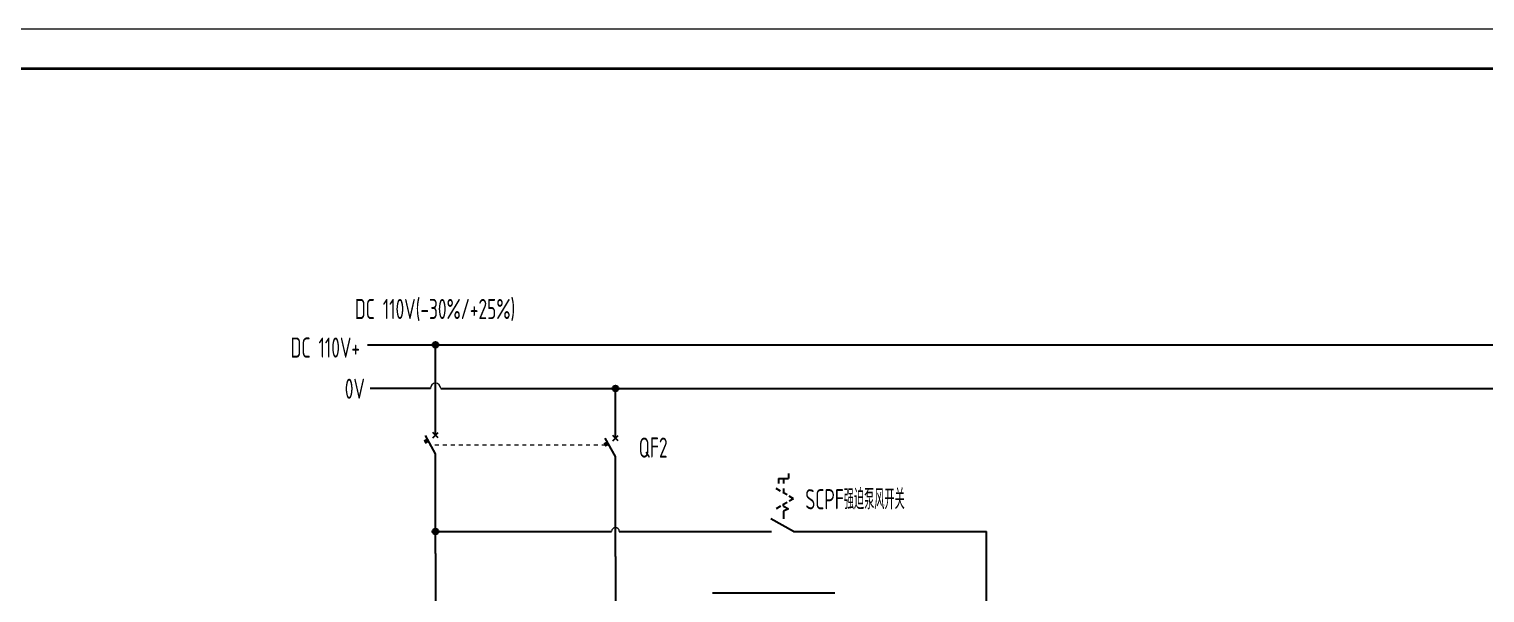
# Model space of a CAD drawing. Header units: millimetres. Extents: x 0 to 840, y 0 to 594.
# Drawn here: x 190.9 to 556.8, y 452.3 to 594 of the extents above; entities that cross this region are included whole.
import ezdxf
from ezdxf.enums import TextEntityAlignment as Align

# ---------------------------------------------------------------- set-up
doc = ezdxf.new("R2010")
doc.units = ezdxf.units.MM
doc.linetypes.add('虚线', pattern=[2, 1, -1])
for name, color, linetype, lineweight in [('BLK_0.5mm^2', 7, 'Continuous', 18), ('尺寸线层', 3, 'Continuous', 13), ('虚线层', 6, '虚线', 13)]:
    doc.layers.add(name, color=color, linetype=linetype, lineweight=lineweight)
doc.styles.add('工程字', font='gbenor.shx', dxfattribs={"bigfont": 'gbcbig.shx'})
doc.styles.add('海泰汉字样式', font='仿宋_GB2312_0.ttf', dxfattribs={"width": 0.7})

# ---------------------------------------------------------------- blocks, each defined once
blk = doc.blocks.new('NJHT-A1')
at = {"color": 7, "linetype": 'Continuous', "lineweight": 18}
blk.add_line((840, 594), (0, 594), dxfattribs=at)
at = {"color": 7, "linetype": 'Continuous', "lineweight": 35}
blk.add_line((830, 584), (25, 584), dxfattribs=at)
at = {"color": 2, "linetype": 'Continuous', "lineweight": 18, "style": '海泰汉字样式', "width": 0.6}
blk.add_attdef('5', text='', height=5, rotation=180, dxfattribs=at).set_placement((50, 578.5), align=Align.MIDDLE_CENTER)
at = {"color": 2, "linetype": 'Continuous', "lineweight": 18, "style": '海泰汉字样式'}
for tag, height, width, p in [('1', 5, 0.7, (805, 59.25)), ('7', 5, 0.7, (755, 50.5)), ('2', 5, 0.7, (805, 51.75)), ('3', 5, 0.6, (805, 38)), ('12', 3.5, 0.7, (668, 34.5)), ('13', 3.5, 0.6, (682, 34.5)), ('20', 3.5, 0.7, (708, 34.5)), ('21', 3.5, 0.6, (722, 34.5)), ('14', 3.5, 0.7, (668, 27.5)), ('15', 3.5, 0.6, (682, 27.5)), ('22', 3.5, 0.7, (708, 27.5)), ('23', 3.5, 0.6, (722, 27.5)), ('16', 3.5, 0.7, (668, 20.5)), ('17', 3.5, 0.6, (682, 20.5)), ('24', 3.5, 0.7, (708, 20.5)), ('25', 3.5, 0.6, (722, 20.5)), ('8', 3.5, 0.7, (762, 22.5)), ('9', 3.5, 0.7, (774, 22.5)), ('4', 5, 0.6, (805, 22.5)), ('18', 3.5, 0.7, (668, 13.5)), ('19', 3.5, 0.6, (682, 13.5)), ('26', 3.5, 0.7, (708, 13.5)), ('27', 3.5, 0.6, (722, 13.5)), ('11', 3.5, 0.7, (742.5, 13.5)), ('10', 3.5, 0.7, (767.5, 13.5)), ('6', 3.5, 0.7, (811.57, 13.5))]:
    blk.add_attdef(tag, text='', height=height, dxfattribs=dict(at, width=width)).set_placement(p, align=Align.MIDDLE_CENTER)
blk = doc.blocks.new('bfcgb')
blk.add_hatch(color=256).paths.add_polyline_path([(1495.06, 338, 1), (1492.9, 338, 1)])
blk.add_circle((1493.98, 338), 1.08)

msp = doc.modelspace()

# ---------------------------------------------------------------- hatches: boundary and pattern name
for points in [[(290.87, 491.12), (289.98, 490.62), (290.47, 489.72), (291.37, 490.22)], [(336.1, 490.39), (335.2, 489.89), (335.7, 489), (336.6, 489.49)]]:
    msp.add_hatch(color=256).paths.add_polyline_path(points, flags=0)

# ---------------------------------------------------------------- linework, layer by layer
for p, q in [((275.87, 514.65), (610.88, 514.65)), ((293.01, 498.97), (293.01, 514.65)), ((291.73, 503.69), (276.62, 503.69)), ((294.3, 503.69), (344.21, 503.69)), ((334.63, 503.69), (341.64, 503.69)), ((338.24, 491.18), (338.24, 502.96)), ((344.21, 503.69), (610.88, 503.69)), ((293.01, 491.91), (293.01, 498.97)), ((293.01, 487.27), (290.45, 491.88)), ((293.67, 491.23), (292.35, 492.58)), ((292.35, 491.23), (293.67, 492.58)), ((338.24, 486.54), (335.68, 491.15)), ((338.9, 490.51), (337.58, 491.86)), ((337.58, 490.51), (338.9, 491.86)), ((293.01, 462.16), (293.01, 487.27)), ((338.24, 461.43), (338.24, 486.54)), ((379.21, 481.03), (379.21, 479.76)), ((379.21, 481.03), (381.75, 481.03)), ((380.48, 481.03), (380.48, 479.76)), ((381.75, 482.3), (381.75, 481.03)), ((379.72, 477.87), (378.63, 478.5)), ((381.37, 476.92), (380.27, 477.55)), ((380.48, 478.5), (380.48, 477.43)), ((383.01, 475.97), (381.92, 476.6)), ((383.01, 475.97), (381.92, 475.33)), ((379.72, 474.07), (378.63, 473.44)), ((381.37, 475.02), (380.27, 474.39)), ((380.48, 474.07), (380.48, 474.51)), ((380.48, 474.07), (381.75, 473.44)), ((381.75, 473.44), (380.48, 472.8)), ((380.48, 472.8), (380.48, 470.9)), ((383.01, 467.74), (377.32, 470.9)), ((293.01, 467.74), (337.27, 467.74)), ((339.2, 467.74), (377.45, 467.74)), ((383.01, 467.74), (388.07, 467.74)), ((388.07, 467.74), (431.49, 467.74)), ((431.49, 446.04), (431.49, 467.74)), ((293.01, 462.16), (293.01, 360.55)), ((338.24, 461.43), (338.24, 385.33)), ((362.63, 452.29), (393.36, 452.29))]:
    msp.add_line(p, q)
at = {"layer": 'BLK_0.5mm^2'}
for centre, radius in [((293.01, 503.69), 1.29), ((338.24, 467.74), 0.964)]:
    msp.add_arc(centre, radius, 0, 180, dxfattribs=at)
at = {"layer": '虚线层'}
msp.add_line((335.83, 489.41), (291.52, 489.41), dxfattribs=at)

# ---------------------------------------------------------------- block references
msp.add_blockref('NJHT-A1', (0, 0))
at = {"xscale": 0.675, "yscale": 0.675, "zscale": 0.675}
for p in [(-715.43, 286.5), (-670.2, 275.54), (-715.43, 239.59)]:
    msp.add_blockref('bfcgb', p, dxfattribs=at)

# ---------------------------------------------------------------- texts
at = {"layer": '尺寸线层', "char_height": 5.0625, "attachment_point": 1}
for s, insert, width, style in [('{\\Fisocp2,gbcbig|c134;\\C3;DC 110V(-30%/+25%)}', (272.72, 526.18), 66.2171, '海泰汉字样式'), ('{\\Fisocp2,gbcbig|c134;\\W0.7;\\C3;DC 110V+}', (256.56, 516.48), 39.8463, '海泰汉字样式'), ('{\\Fisocp2,gbcbig|c134;\\W0.7;\\C3;0V}', (270.2, 506.13), 39.8463, '海泰汉字样式'), ('{\\Fisocp2,gbcbig|c0;\\W0.7;\\C3;QF\\Fisocp2,gbcbig|c134;2}', (344.09, 491.34), 39.8463, '海泰汉字样式'), ('{\\Fisocp2,gbcbig|c134;\\W0.7;\\C3;SCPF强迫泵风开关}', (385.94, 478.36), 39.8463, '工程字')]:
    msp.add_mtext(s, dxfattribs=dict(at, insert=insert, width=width, style=style))

doc.saveas('drawing.dxf')
